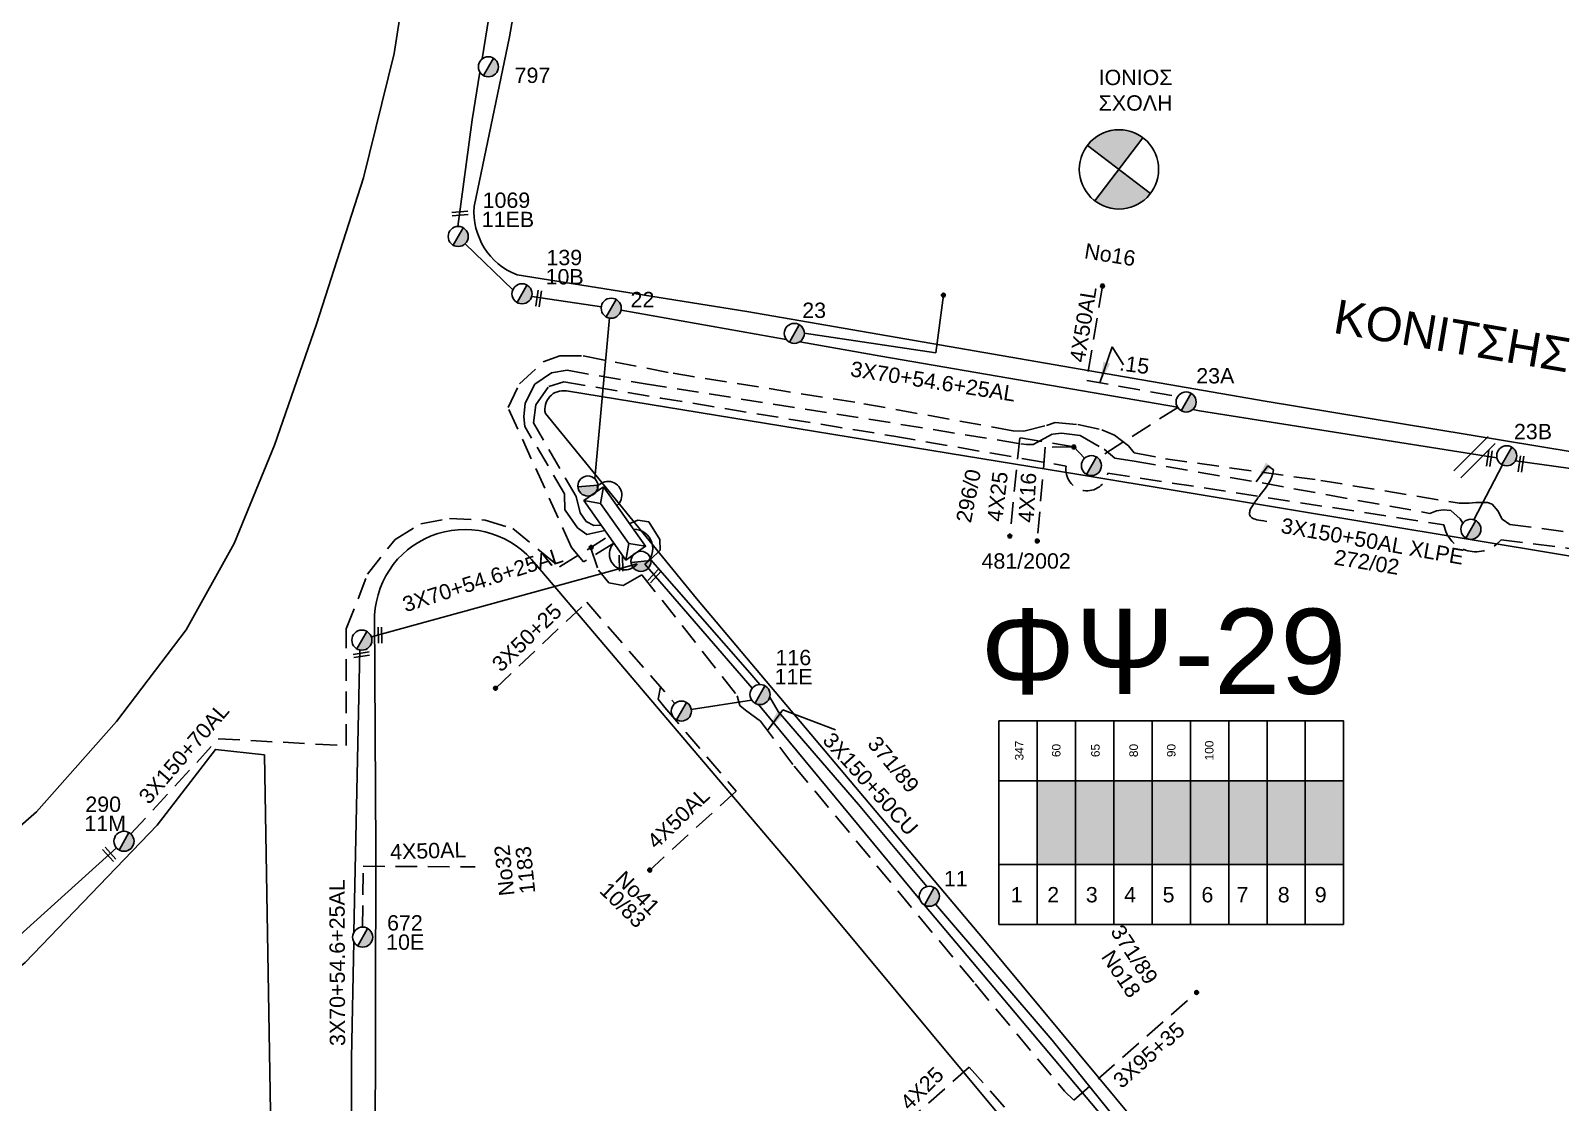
# Model space of a CAD drawing. Header units: millimetres. Extents: x 31 to 3826, y 22 to 1041.
# Drawn here: x 1641.4 to 1821.1, y 573.6 to 699.5 of the extents above; entities that cross this region are included whole.
import ezdxf
from ezdxf.enums import TextEntityAlignment as Align

# ---------------------------------------------------------------- set-up
doc = ezdxf.new("R2010")
doc.units = ezdxf.units.MM
doc.linetypes.add('DASHED', pattern=[19.05, 12.7, -6.35])
for name, color, linetype in [('Άγνωστα', 7, 'Continuous'), ('Ασφαλειοκιβώτια Χ.Τ 9 αναχωρήσεων', 7, 'Continuous'), ('Γυμνά εναέρια ΧΤ και ΦΟΠ (3Φ)   4x50+16AL', 7, 'Continuous'), ('Εναέρια παροχή ΧΤ 4x16', 7, 'SYN_LINE'), ('Επιγραφές - Σχήματα', 7, 'Continuous'), ('Καλώδια ΧΤ   3x150+50AL', 7, 'DASHED'), ('Καλώδια ΧΤ   3x150+50CU', 7, 'DASHED'), ('Καλώδια ΧΤ   3x150AL+50XLPE', 7, 'DASHED'), ('Μηχανική τομή', 7, 'Continuous'), ('Στύλος ΦΜ', 7, 'Continuous'), ('Στύλος ΦΜ @ 1', 7, 'Continuous'), ('Συνδέσεις', 7, 'Continuous'), ('Συνεστραμμένα ΧΤ   3x70+54.6+25 AL', 7, 'SYN_LINE'), ('Τομή', 7, 'Continuous'), ('Υποσταθμός εναέριος 2 στύλων', 7, 'Continuous'), ('Υποσταθμός πόλεως', 7, 'Continuous'), ('Υπόβαθρο ΔΕΗ', 7, 'Continuous'), ('Υπόγεια Καλώδια Δικτύου ΧΤ   .15', 7, 'DASHED'), ('Υπόγεια καλώδια Δικτύου ΧΤ και Παρ. ΧΤ - 3X150+70 AL', 7, 'DASHED'), ('Υπόγεια καλώδια Παροχών ΧΤ   4x25', 7, 'DASHED'), ('Υπόγεια καλώδια Παροχών ΧΤ   4x50AL', 7, 'DASHED')]:
    doc.layers.add(name, color=color, linetype=linetype)
doc.styles.get("Standard").update_dxf_attribs({"font": 'arial.ttf'})
doc.linetypes.add('SYN_LINE', pattern='A,0.5,-0.0001,["/\\/\\/\\/",Standard,S=0.1,R=0,X=0,Y=-0.05],-0.25', length=0.7501)
doc.dimstyles.new('ISO-25', dxfattribs={"dimtxt": 2.5, "dimasz": 2.5, "dimexe": 1.25, "dimexo": 0.625, "dimtad": 1, "dimtxsty": 'Standard', "dimcen": 2.5, "dimadec": 0, "dimazin": 0, "dimtfac": 1, "dimtmove": 0, "dimatfit": 3, "dimfxl": 1, "dimarcsym": 0})

# ---------------------------------------------------------------- blocks, each defined once
blk = doc.blocks.new('ΥΠΑΡΧΩΝ ΤΣΙΜΕΝΤΕΝΙΟΣ ΣΤΥΛΟΣ')
at = {"layer": 'Στύλος ΦΜ'}
blk.add_hatch(color=7, dxfattribs=at).paths.add_polyline_path([(-1.29, -2.28, 0.574793), (2.62, 0, 0.268822), (1.3, 2.27)])
at = {"layer": 'Στύλος ΦΜ', "color": 7}
blk.add_line((-1.29, -2.28), (1.3, 2.27), dxfattribs=at)
blk.add_circle((0, 0), 2.62, dxfattribs=at)
at = {"layer": 'Στύλος ΦΜ', "flags": 4}
for tag, p in [('ΑΡΙΘΜΟΣ', (-4.68, 8.05)), ('ΤΥΠΟΣ', (-4.91, 3.03))]:
    blk.add_attdef(tag, p, '', height=4, dxfattribs=at)
blk = doc.blocks.new('ΥΠΟΣΤΑΘΜΟΣ ΕΝΑΕΡΙΟΣ ΕΠΙ 2 ΣΤΥΛΩΝ')
at = {"layer": 'Υποσταθμός εναέριος 2 στύλων', "linetype": 'Continuous'}
for points in [[(-11.97, -2.11, 0.574793), (-8.45, -0.07, 0.268822), (-9.64, 1.98)], [(9.68, -2.15, 0.574793), (13.19, -0.1, 0.268822), (12.01, 1.95)]]:
    blk.add_hatch(color=256, dxfattribs=at).paths.add_polyline_path(points)
for p, q in [((-11.97, -2.11), (-9.64, 1.98)), ((9.68, -2.15), (12.01, 1.95))]:
    blk.add_line(p, q, dxfattribs=at)
for centre in [(-10.81, -0.07), (10.84, -0.1)]:
    blk.add_circle(centre, 2.36, dxfattribs=at)
at = {"layer": 'Υποσταθμός πόλεως', "linetype": 'Continuous', "ltscale": 40}
blk.add_lwpolyline([(-8.57, 2.82), (8.57, 2.82), (8.57, -2.82), (-8.57, -2.82)], close=True, dxfattribs=at)
for points in [[(-5.75, 0), (-8.57, 2.82)], [(-8.57, -2.82), (-5.75, 0)], [(-5.75, 0), (5.75, 0)], [(5.75, 0), (8.57, 2.82)], [(8.57, -2.82), (5.75, 0)]]:
    blk.add_lwpolyline(points, dxfattribs=at)
at = {"layer": 'Υποσταθμός εναέριος 2 στύλων', "ltscale": 40, "flags": 1}
for tag, p in [('ΜΕΤΑΣΧΗΜΑΤΙΣΜΟΣ', (14.09, 2.51)), ('ΙΣΧΥΣ', (14.07, -0.28)), ('ΑΡΙΘΜΟΣ', (14.19, -3))]:
    blk.add_attdef(tag, p, '', height=1.8, dxfattribs=at)
blk = doc.blocks.new('ΤΟΜΗ')
at = {"layer": 'Τομή', "ltscale": 40}
for p, q in [((-5.68, 0), (5.68, 0)), ((5.68, -2.33), (-5.68, -2.33))]:
    blk.add_line(p, q, dxfattribs=at)
blk = doc.blocks.new('_ΣΥΝΔΕΣΗ')
at = {"layer": 'Συνδέσεις', "linetype": 'SYN_LINE', "ltscale": 40}
blk.add_hatch(color=256, dxfattribs=at).paths.add_polyline_path([(0.5, -0.01, 1), (-0.5, -0.01, 1)])
at = {"layer": 'Συνδέσεις'}
blk.add_circle((0, -0.01), 0.5, dxfattribs=at)
blk = doc.blocks.new('ΑΣΦΑΛΕΙΟΚΙΒΩΤΙΟ ΥΠΟΣΤΑΘΜΟΥ 9 ΑΝΑΧΩΡΗΣΕΩΝ')
at = {"layer": 'Ασφαλειοκιβώτια Χ.Τ 9 αναχωρήσεων', "ltscale": 40}
for p, q in [((-23.8, 40.36), (24.02, 40.36)), ((-9.72, 40.36), (-9.72, -40.64)), ((9.94, 40.36), (9.94, -40.64)), ((-23.8, 31.36), (24.02, 31.36)), ((-23.8, 22.36), (24.02, 22.36)), ((-23.8, 13.36), (24.02, 13.36)), ((-23.8, 4.36), (24.02, 4.36)), ((-23.8, -4.64), (24.02, -4.64)), ((-23.8, -13.64), (24.02, -13.64)), ((-23.8, -22.64), (24.02, -22.64)), ((-23.8, -31.64), (24.02, -31.64))]:
    blk.add_line(p, q, dxfattribs=at)
at = {"layer": 'Ασφαλειοκιβώτια Χ.Τ 9 αναχωρήσεων'}
blk.add_lwpolyline([(-23.8, -40.64), (24.02, -40.64), (24.02, 40.36), (-23.8, 40.36)], close=True, dxfattribs=at)
for s, p in [('1', (-18.61, 37.57)), ('2', (-18.61, 29)), ('3', (-18.61, 19.93)), ('4', (-18.61, 10.91)), ('5', (-18.61, 1.89)), ('6', (-18.61, -7.24)), ('7', (-18.61, -15.48)), ('8', (-18.61, -25.17)), ('9', (-18.61, -33.86))]:
    blk.add_text(s, height=3.6, rotation=270, dxfattribs=at).set_placement(p)
at = {"layer": 'Ασφαλειοκιβώτια Χ.Τ 9 αναχωρήσεων', "ltscale": 40}
for tag, height, p in [('ΟΝΟΜΑ', 5, (-0.16, 44.31)), ('ΚΕΙΜΕΝΟ 1', 2, (17.06, 35.59)), ('ΚΕΙΜΕΝΟ 2', 2, (17.06, 26.88)), ('ΚΕΙΜΕΝΟ 3', 2, (17.06, 17.69)), ('ΚΕΙΜΕΝΟ 4', 2, (17.06, 8.71)), ('ΚΕΙΜΕΝΟ 5', 2, (17.06, -0.13)), ('ΚΕΙΜΕΝΟ 6', 2, (17.06, -9.05)), ('ΚΕΙΜΕΝΟ 7', 2, (17.06, -18.13)), ('ΚΕΙΜΕΝΟ 8', 2, (17.06, -26.85)), ('ΚΕΙΜΕΝΟ 9', 2, (17.06, -35.99)), ('ΣΧ', 2, (-0.1, -42.64))]:
    blk.add_attdef(tag, text='', height=height, dxfattribs=at).set_placement(p, align=Align.MIDDLE_CENTER)
blk = doc.blocks.new('ΜΗΧΑΝΙΚΗ ΤΟΜΗ')
at = {"layer": 'Μηχανική τομή', "ltscale": 40}
for p, q in [((-1.89, 0.78), (1.89, 0.78)), ((1.89, 0), (-1.89, 0))]:
    blk.add_line(p, q, dxfattribs=at)

msp = doc.modelspace()

# ---------------------------------------------------------------- hatches: boundary and pattern name
at = {"layer": 'Ασφαλειοκιβώτια Χ.Τ 9 αναχωρήσεων'}
for color, points in [(2, [(1759.67, 601.54), (1764.17, 601.54), (1764.17, 611.37), (1759.67, 611.37)]), (1, [(1764.17, 601.54), (1768.67, 601.54), (1768.67, 611.37), (1764.17, 611.37)]), (85, [(1768.67, 601.54), (1773.17, 601.54), (1773.17, 611.37), (1768.67, 611.37)]), (5, [(1773.17, 601.54), (1777.67, 601.54), (1777.67, 611.37), (1773.17, 611.37)]), (30, [(1777.67, 601.54), (1782.17, 601.54), (1782.17, 611.37), (1777.67, 611.37)]), (133, [(1782.17, 601.54), (1786.67, 601.54), (1786.67, 611.37), (1782.17, 611.37)]), (62, [(1786.67, 601.54), (1791.17, 601.54), (1791.17, 611.37), (1786.67, 611.37)]), (27, [(1791.17, 601.54), (1795.67, 601.54), (1795.67, 611.37), (1791.17, 611.37)])]:
    msp.add_hatch(color=color, dxfattribs=at).paths.add_polyline_path(points)
at = {"layer": 'Επιγραφές - Σχήματα', "ltscale": 40}
h = msp.add_hatch(color=1, dxfattribs=at)
h.paths.add_polyline_path([(1765.57, 686), (1769.28, 683.18), (1772.1, 686.89, 0.414214)])
h.paths.add_polyline_path([(1769.28, 683.18), (1766.46, 679.47, 0.414214), (1772.99, 680.36)])

# ---------------------------------------------------------------- linework, layer by layer
at = {"layer": 'Άγνωστα', "color": 85}
msp.add_lwpolyline([(1732.31, 663.96), (1747.76, 661.65), (1748.65, 668.4)], dxfattribs=at)
at = {"layer": 'Άγνωστα', "color": 2, "linetype": 'DASHED', "ltscale": 0.2}
msp.add_lwpolyline([(1696.02, 622.23), (1706.75, 632.36), (1717.1, 620.45)], dxfattribs=at)
at = {"layer": 'Άγνωστα', "color": 2, "linetype": 'SYN_LINE', "ltscale": 10}
msp.add_lwpolyline([(1719.03, 619.74), (1726.12, 620.85)], dxfattribs=at)
at = {"layer": 'Άγνωστα', "color": 5, "linetype": 'DASHED', "ltscale": 0.2}
msp.add_lwpolyline([(1762.89, 574.92), (1763.96, 573.85), (1778.4, 586.5)], dxfattribs=at)
at = {"layer": 'Γυμνά εναέρια ΧΤ και ΦΟΠ (3Φ)   4x50+16AL', "color": 5}
msp.add_lwpolyline([(1630.41, 584.48), (1651.52, 603.48)], dxfattribs=at)
at = {"layer": 'Εναέρια παροχή ΧΤ 4x16', "color": 7, "linetype": 'DASHED', "ltscale": 0.2}
msp.add_lwpolyline([(1763.97, 650.58), (1760.62, 650.56), (1759.67, 639.46)], dxfattribs=at)
at = {"layer": 'Επιγραφές - Σχήματα', "color": 1, "ltscale": 40}
for points in [[(1772.1, 686.89), (1766.46, 679.47)], [(1765.57, 686), (1772.99, 680.36)]]:
    msp.add_lwpolyline(points, dxfattribs=at)
at = {"layer": 'Επιγραφές - Σχήματα'}
msp.add_lwpolyline([(1787.43, 647.88), (1787.34, 647.46), (1787.23, 647.08), (1787.1, 646.76), (1786.96, 646.47), (1786.8, 646.21), (1786.65, 645.97), (1786.49, 645.76), (1786.33, 645.55), (1786.17, 645.35), (1786.02, 645.15), (1785.87, 644.96), (1785.73, 644.77), (1785.6, 644.59), (1785.47, 644.41), (1785.35, 644.24), (1785.24, 644.09), (1785.14, 643.94), (1785.04, 643.8), (1784.95, 643.67), (1784.88, 643.54), (1784.81, 643.42), (1784.75, 643.31), (1784.7, 643.19), (1784.66, 643.08), (1784.64, 642.97), (1784.62, 642.86), (1784.62, 642.75), (1784.63, 642.65), (1784.66, 642.55), (1784.71, 642.45), (1784.78, 642.37), (1784.86, 642.29), (1784.97, 642.22), (1785.11, 642.15), (1785.27, 642.09), (1785.47, 642.04), (1785.7, 641.99), (1785.97, 641.94), (1786.28, 641.89), (1786.64, 641.84)], dxfattribs=at)
at = {"layer": 'Επιγραφές - Σχήματα', "color": 1, "ltscale": 40}
msp.add_circle((1769.28, 683.18), 4.66, dxfattribs=at)
at = {"layer": 'Καλώδια ΧΤ   3x150+50AL', "color": 27, "ltscale": 0.2}
msp.add_lwpolyline([(1709.94, 639.3), (1706.39, 637.08), (1704.96, 638.79), (1697.51, 655.23), (1698.86, 658), (1701.62, 660.56), (1703.58, 661.27), (1706.34, 661.27), (1716.91, 659.23), (1739.32, 655.66), (1756.83, 652.49), (1758.12, 652.44), (1760.75, 653.11), (1761.78, 653.47), (1764.45, 653.2), (1767.25, 652.6), (1768.75, 651.97), (1770.4, 650.7), (1771.07, 649.9), (1774.73, 649.19), (1792.98, 646.65), (1809.24, 643.97), (1810.4, 643.97), (1811.2, 644.06), (1812.59, 644.06), (1813.12, 643.88), (1813.79, 643.08), (1814.28, 642.1), (1815.18, 641.49), (1826.12, 640.04)], dxfattribs=at)
at = {"layer": 'Καλώδια ΧΤ   3x150+50CU', "color": 5, "ltscale": 0.2}
msp.add_lwpolyline([(1707.2, 638.8), (1708.12, 636.11), (1709.36, 634.63), (1711.05, 634.29), (1713.24, 635.58), (1724.43, 621.37), (1724.74, 620.23), (1725.4, 619.68), (1727.16, 618.37), (1731.11, 613.11), (1752.38, 587.51), (1762.89, 574.92)], dxfattribs=at)
at = {"layer": 'Καλώδια ΧΤ   3x150AL+50XLPE', "color": 133, "ltscale": 0.2}
msp.add_lwpolyline([(1708.89, 640.78), (1706.77, 640.28), (1705.67, 641.08), (1704.2, 643.17), (1704.14, 645.07), (1699.47, 652.98), (1699.37, 654.11), (1699.53, 655.72), (1700.67, 657.95), (1702.63, 659.28), (1704.47, 659.58), (1713.6, 657.98), (1736.15, 654.45), (1757.74, 650.95), (1758.41, 650.85), (1759.21, 650.85), (1761.47, 652.08), (1762.54, 652.21), (1764.74, 651.91), (1767.54, 650.31), (1768.81, 649.28), (1771.07, 648.92), (1786.09, 646.35), (1805.78, 642.78), (1806.58, 643.08), (1807.35, 643.18), (1808.25, 643.11), (1809.35, 642.12), (1809.68, 641.62)], dxfattribs=at)
at = {"layer": 'Καλώδια ΧΤ   3x150AL+50XLPE', "color": 30, "ltscale": 0.2}
msp.add_lwpolyline([(1708.46, 641.4), (1707.6, 641.34), (1706.67, 641.84), (1706, 642.84), (1705.5, 644.77), (1700.48, 653.43), (1700.77, 655.53), (1702.29, 657.68), (1704.08, 658.23), (1715.44, 656.32), (1742.85, 651.84), (1763.08, 648.33, 0.997708), (1767.99, 647.5), (1807.45, 641.44, 0.645965), (1814.17, 639.69), (1822.38, 638.63), (1823.33, 639.32), (1824.11, 639.4), (1824.88, 639.15), (1825.38, 638.69), (1825.6, 637.9)], format="xyb", dxfattribs=at)
at = {"layer": 'Συνεστραμμένα ΧΤ   3x70+54.6+25 AL', "color": 85, "ltscale": 20}
for p, q in [((1700.4, 732.28), (1694.46, 696.15)), ((1709.42, 665.73), (1707.7, 646.86)), ((1710.79, 666.65), (1730.2, 663.21)), ((1741.31, 661.23), (1776.15, 655.27)), ((1778.75, 654.83), (1813.68, 649.3))]:
    msp.add_line(p, q, dxfattribs=at)
at = {"layer": 'Συνεστραμμένα ΧΤ   3x70+54.6+25 AL', "color": 85, "ltscale": 8}
for p, q in [((1694.2, 694.6), (1693.28, 688.99)), ((1777.94, 654.97), (1778.75, 654.83))]:
    msp.add_line(p, q, dxfattribs=at)
at = {"layer": 'Συνεστραμμένα ΧΤ   3x70+54.6+25 AL', "color": 85, "ltscale": 15}
msp.add_line((1693.28, 688.99), (1691.6, 676.48), dxfattribs=at)
at = {"layer": 'Συνεστραμμένα ΧΤ   3x70+54.6+25 AL', "color": 85, "ltscale": 10}
for p, q in [((1692.47, 674.45), (1698.07, 669.04)), ((1700.29, 668.26), (1708.47, 667.04)), ((1731.77, 662.93), (1741.31, 661.23))]:
    msp.add_line(p, q, dxfattribs=at)
at = {"layer": 'Συνεστραμμένα ΧΤ   3x70+54.6+25 AL', "color": 133, "ltscale": 20}
msp.add_line((1815.86, 648.97), (1852.34, 643.86), dxfattribs=at)
at = {"layer": 'Συνεστραμμένα ΧΤ   3x70+54.6+25 AL', "color": 133, "ltscale": 8}
msp.add_line((1810.98, 642.03), (1814.34, 648.47), dxfattribs=at)
at = {"layer": 'Συνεστραμμένα ΧΤ   3x70+54.6+25 AL', "color": 2, "ltscale": 8}
for p, q in [((1711.8, 641.58), (1712.74, 641.97)), ((1712.74, 641.97), (1714.03, 641.77)), ((1714.03, 641.77), (1715.36, 639.71)), ((1715.39, 638.44), (1714.23, 637.37)), ((1715.36, 639.71), (1715.39, 638.44)), ((1725.93, 624.07), (1727.1, 622.68)), ((1728.25, 621.21), (1729.26, 619.53))]:
    msp.add_line(p, q, dxfattribs=at)
at = {"layer": 'Συνεστραμμένα ΧΤ   3x70+54.6+25 AL', "color": 1, "ltscale": 20}
for p, q in [((1712.69, 636.85), (1681.45, 628.29)), ((1680.08, 626.74), (1679.4, 593.58)), ((1679.38, 592.47), (1679.1, 578.84)), ((1679.1, 578.84), (1679.17, 548.45))]:
    msp.add_line(p, q, dxfattribs=at)
at = {"layer": 'Συνεστραμμένα ΧΤ   3x70+54.6+25 AL', "color": 62, "ltscale": 20}
for p, q in [((1726.2, 622.25), (1713.58, 636.81)), ((1745.88, 597.43), (1726.93, 620.34)), ((1769.2, 569.75), (1746.44, 596.77))]:
    msp.add_line(p, q, dxfattribs=at)
at = {"layer": 'Συνεστραμμένα ΧΤ   3x70+54.6+25 AL', "color": 2, "ltscale": 20}
for p, q in [((1714.23, 637.37), (1725.93, 624.07)), ((1747.72, 596.88), (1761.43, 580.92))]:
    msp.add_line(p, q, dxfattribs=at)
at = {"layer": 'Συνεστραμμένα ΧΤ   3x70+54.6+25 AL', "color": 2, "ltscale": 15}
for p, q in [((1729.26, 619.53), (1738.69, 608.57)), ((1738.69, 608.57), (1746.69, 598.94)), ((1761.43, 580.92), (1769.76, 570.59))]:
    msp.add_line(p, q, dxfattribs=at)
at = {"layer": 'Συνεστραμμένα ΧΤ   3x70+54.6+25 AL', "color": 1, "linetype": 'DASHED', "ltscale": 0.2}
msp.add_lwpolyline([(1680.43, 594.18), (1680.48, 601.34), (1693.63, 601.27)], dxfattribs=at)
at = {"layer": 'Συνεστραμμένα ΧΤ   3x70+54.6+25 AL', "color": 85, "ltscale": 20}
msp.add_arc((1709.27, 644.92), 1.61, 309.4685, 145.2209, dxfattribs=at)
at = {"layer": 'Συνεστραμμένα ΧΤ   3x70+54.6+25 AL', "color": 62, "ltscale": 20}
msp.add_arc((1712.23, 638.65), 2.28, 306.4187, 89.7687, dxfattribs=at)
at = {"layer": 'Συνεστραμμένα ΧΤ   3x70+54.6+25 AL', "color": 1, "ltscale": 20}
msp.add_arc((1711.25, 638), 1.84, 135.2667, 321.3365, dxfattribs=at)
at = {"layer": 'Υπόβαθρο ΔΕΗ'}
for points in [[(1704.6, 767.15), (1733.15, 762.44), (1778.95, 755.08), (1830.5, 746.6), (1863.47, 740.78, -0.469683), (1867.39, 733.89), (1858.46, 680.53), (1853.43, 651.14, -0.403671), (1846.5, 646.04), (1786.47, 655.97), (1725.55, 666.49), (1698.57, 670.79, -0.331243), (1693.53, 678.83), (1697.67, 698.74), (1700.42, 714.39), (1703.41, 738.79), (1704.14, 752.21), (1704.6, 767.15)], [(1806.19, 536.68), (1832.37, 545.15, 0.281438), (1837.06, 552.15), (1849.76, 627.85, 0.462534), (1844.5, 634.09), (1764.81, 647.31), (1704.36, 657.16, 0.534312), (1701.89, 654.51), (1719.65, 632.79), (1753.43, 592.68), (1780.19, 560.52), (1799.26, 538.03, 0.351419), (1806.19, 536.68, 9.67386)], [(1681.9, 565.68), (1681.98, 603.36), (1681.84, 630.81, -0.700321), (1700.8, 636.72), (1731.07, 601.11), (1771.41, 552.66, -0.370317)]]:
    msp.add_lwpolyline(points, format="xyb", dxfattribs=at)
for points in [[(1570.27, 564.71), (1583.48, 569.3), (1596.3, 573.97), (1610.15, 581.96), (1629.04, 596.29), (1642.11, 607.72), (1651.5, 618.35), (1659.68, 629.11), (1665.33, 639.26), (1670.09, 650.81), (1675, 664.99), (1680.51, 682.17), (1684.12, 696.78), (1686.98, 715.23)], [(1670.35, 528.25), (1668.88, 614.42), (1663.13, 615.05), (1656.29, 606.16), (1640.78, 590.05), (1629.88, 580.96), (1612.78, 568.44), (1618.8, 528.25), (1635.68, 411.94), (1646.94, 417.45), (1672.21, 429.69), (1670.95, 493.55), (1670.35, 528.25)]]:
    msp.add_lwpolyline(points, dxfattribs=at)
at = {"layer": 'Υπόγεια Καλώδια Δικτύου ΧΤ   .15', "color": 85, "ltscale": 0.2}
for points in [[(1765.49, 658.38), (1776.18, 656.5)], [(1776.18, 655.23), (1766.81, 649.28)]]:
    msp.add_lwpolyline(points, dxfattribs=at)
at = {"layer": 'Υπόγεια καλώδια Δικτύου ΧΤ και Παρ. ΧΤ - 3X150+70 AL', "color": 5, "ltscale": 0.2}
msp.add_lwpolyline([(1653.19, 605.13), (1663.47, 616.3), (1678.51, 615.5), (1678.51, 629.21), (1681, 635.63), (1684.23, 639.73), (1687.26, 641.56), (1690.63, 642.19), (1694.82, 642), (1698.06, 641), (1703.56, 636.5), (1709.36, 640.12)], dxfattribs=at)
at = {"layer": 'Υπόγεια καλώδια Παροχών ΧΤ   4x25', "color": 7, "ltscale": 0.2}
msp.add_lwpolyline([(1765.23, 649.25), (1763.97, 650.58), (1757.62, 651.67), (1756.45, 640.12)], dxfattribs=at)
at = {"layer": 'Υπόγεια καλώδια Παροχών ΧΤ   4x25', "color": 2, "ltscale": 0.2}
msp.add_lwpolyline([(1755.85, 573.05), (1751.68, 577.72), (1742.97, 570.05)], dxfattribs=at)
at = {"layer": 'Υπόγεια καλώδια Παροχών ΧΤ   4x50AL', "color": 85, "ltscale": 0.2}
msp.add_lwpolyline([(1767.33, 669.48), (1765.49, 658.38)], dxfattribs=at)
at = {"layer": 'Υπόγεια καλώδια Παροχών ΧΤ   4x50AL', "color": 2, "ltscale": 0.2}
msp.add_lwpolyline([(1715.42, 622.37), (1715.13, 620.96), (1715.91, 619.98), (1724.29, 610.16), (1714.07, 600.81)], dxfattribs=at)

# ---------------------------------------------------------------- block references
at = {"layer": 'Ασφαλειοκιβώτια Χ.Τ 9 αναχωρήσεων'}
ref = msp.add_blockref('ΑΣΦΑΛΕΙΟΚΙΒΩΤΙΟ ΥΠΟΣΤΑΘΜΟΥ 9 ΑΝΑΧΩΡΗΣΕΩΝ', (1775.35, 606.4), dxfattribs=dict(at, xscale=0.5, yscale=0.5, zscale=0.5, rotation=90))
ref.add_attrib('ΚΕΙΜΕΝΟ 2', '60', dxfattribs={"ltscale": 40, "height": 1, "rotation": 90}).set_placement((1761.91, 614.93), align=Align.MIDDLE_CENTER)
ref.add_attrib('ΚΕΙΜΕΝΟ 1', '347', dxfattribs={"ltscale": 40, "height": 1, "rotation": 90}).set_placement((1757.56, 614.93), align=Align.MIDDLE_CENTER)
ref.add_attrib('ΚΕΙΜΕΝΟ 3', '65', dxfattribs={"ltscale": 40, "height": 1, "rotation": 90}).set_placement((1766.51, 614.93), align=Align.MIDDLE_CENTER)
ref.add_attrib('ΚΕΙΜΕΝΟ 4', '80', dxfattribs={"ltscale": 40, "height": 1, "rotation": 90}).set_placement((1771, 614.93), align=Align.MIDDLE_CENTER)
ref.add_attrib('ΚΕΙΜΕΝΟ 5', '90', dxfattribs={"ltscale": 40, "height": 1, "rotation": 90}).set_placement((1775.42, 614.93), align=Align.MIDDLE_CENTER)
ref.add_attrib('ΚΕΙΜΕΝΟ 6', '100', dxfattribs={"ltscale": 40, "height": 1, "rotation": 90}).set_placement((1779.88, 614.93), align=Align.MIDDLE_CENTER)
at = {"layer": 'Μηχανική τομή'}
for p, xscale, yscale, zscale, rotation in [((1691.87, 677.8), 0.5000000000000528, 0.5000000000000528, 0.5000000000000528, 5.076168818089109), ((1701.3, 667.99), 0.5000000000000228, 0.5000000000000228, 0.5000000000000228, 81.36586773297569), ((1812.98, 649.21), 0.5000000000000228, 0.5000000000000228, 0.5000000000000228, 81.36586773297569), ((1816.69, 648.55), 0.5000000000000228, 0.5000000000000228, 0.5000000000000228, 81.36586773297569), ((1710.59, 636.94), 0.5000000000001118, 0.5000000000001118, 0.5000000000001118, 270.9333419989323), ((1714.58, 635.58), 0.5000000000001315, 0.5000000000001315, 0.5000000000001315, 227.409722584314), ((1682.27, 628.47), 0.5000000000001118, 0.5000000000001118, 0.5000000000001118, 270.9333419989323), ((1680.25, 626.37), 0.5000000000001821, 0.5000000000001821, 0.5000000000001821, 188.8426383330565), ((1650.8, 602.87), 0.5000000000000773, 0.5000000000000773, 0.5000000000000773, 131.8865733870961)]:
    msp.add_blockref('ΜΗΧΑΝΙΚΗ ΤΟΜΗ', p, dxfattribs=dict(at, xscale=xscale, yscale=yscale, zscale=zscale, rotation=rotation))
at = {"layer": 'Στύλος ΦΜ @ 1', "ltscale": 40}
ref = msp.add_blockref('ΥΠΑΡΧΩΝ ΤΣΙΜΕΝΤΕΝΙΟΣ ΣΤΥΛΟΣ', (1695.2, 695.23), dxfattribs=dict(at, xscale=0.4499999999998181, yscale=0.4499999999998181, zscale=0.4499999999998181))
ref.add_attrib('ΤΥΠΟΣ', '797', (1698.28, 693.33), dxfattribs={"layer": 'Στύλος ΦΜ', "height": 1.8, "flags": 4})
ref = msp.add_blockref('ΥΠΑΡΧΩΝ ΤΣΙΜΕΝΤΕΝΙΟΣ ΣΤΥΛΟΣ', (1691.65, 675.3), dxfattribs=dict(at, xscale=0.4499999999998181, yscale=0.4499999999998181, zscale=0.4499999999998181))
ref.add_attrib('ΤΥΠΟΣ', '11EB', (1694.42, 676.4), dxfattribs={"layer": 'Στύλος ΦΜ', "height": 1.8, "flags": 4})
ref.add_attrib('ΑΡΙΘΜΟΣ', '1069', (1694.52, 678.66), dxfattribs={"layer": 'Στύλος ΦΜ', "height": 1.8, "flags": 4})
ref = msp.add_blockref('ΥΠΑΡΧΩΝ ΤΣΙΜΕΝΤΕΝΙΟΣ ΣΤΥΛΟΣ', (1699.15, 668.57), dxfattribs=dict(at, xscale=0.4499999999998181, yscale=0.4499999999998181, zscale=0.4499999999998181))
ref.add_attrib('ΤΥΠΟΣ', '10B', (1701.92, 669.67), dxfattribs={"layer": 'Στύλος ΦΜ', "height": 1.8, "flags": 4})
ref.add_attrib('ΑΡΙΘΜΟΣ', '139', (1702.02, 671.93), dxfattribs={"layer": 'Στύλος ΦΜ', "height": 1.8, "flags": 4})
ref = msp.add_blockref('ΥΠΑΡΧΩΝ ΤΣΙΜΕΝΤΕΝΙΟΣ ΣΤΥΛΟΣ', (1709.63, 666.88), dxfattribs=dict(at, xscale=0.4499999999998181, yscale=0.4499999999998181, zscale=0.4499999999998181))
ref.add_attrib('ΤΥΠΟΣ', '22', (1711.9, 666.99), dxfattribs={"layer": 'Στύλος ΦΜ', "height": 1.8, "flags": 4})
ref = msp.add_blockref('ΥΠΑΡΧΩΝ ΤΣΙΜΕΝΤΕΝΙΟΣ ΣΤΥΛΟΣ', (1731.14, 663.92), dxfattribs=dict(at, xscale=0.4499999999998181, yscale=0.4499999999998181, zscale=0.4499999999998181))
ref.add_attrib('ΤΥΠΟΣ', '23', (1732.07, 665.73), dxfattribs={"layer": 'Στύλος ΦΜ', "height": 1.8, "flags": 4})
ref = msp.add_blockref('ΥΠΑΡΧΩΝ ΤΣΙΜΕΝΤΕΝΙΟΣ ΣΤΥΛΟΣ', (1777.17, 655.86), dxfattribs=dict(at, xscale=0.4499999999998181, yscale=0.4499999999998181, zscale=0.4499999999998181))
ref.add_attrib('ΤΥΠΟΣ', '23A', (1778.36, 658.04), dxfattribs={"layer": 'Στύλος ΦΜ', "height": 1.8, "flags": 4})
ref = msp.add_blockref('ΥΠΑΡΧΩΝ ΤΣΙΜΕΝΤΕΝΙΟΣ ΣΤΥΛΟΣ', (1814.83, 649.54), dxfattribs=dict(at, xscale=0.4499999999998181, yscale=0.4499999999998181, zscale=0.4499999999998181))
ref.add_attrib('ΤΥΠΟΣ', '23B', (1815.68, 651.49), dxfattribs={"layer": 'Στύλος ΦΜ', "height": 1.8, "flags": 4})
at = {"layer": 'Στύλος ΦΜ @ 1', "ltscale": 40, "xscale": 0.4499999999998181, "yscale": 0.4499999999998181, "zscale": 0.4499999999998181}
for p in [(1766.04, 648.39), (1810.62, 640.91), (1680.34, 627.89), (1717.87, 619.56)]:
    msp.add_blockref('ΥΠΑΡΧΩΝ ΤΣΙΜΕΝΤΕΝΙΟΣ ΣΤΥΛΟΣ', p, dxfattribs=at)
at = {"layer": 'Στύλος ΦΜ @ 1', "ltscale": 40}
ref = msp.add_blockref('ΥΠΑΡΧΩΝ ΤΣΙΜΕΝΤΕΝΙΟΣ ΣΤΥΛΟΣ', (1727.11, 621.5), dxfattribs=dict(at, xscale=0.4499999999998181, yscale=0.4499999999998181, zscale=0.4499999999998181))
ref.add_attrib('ΤΥΠΟΣ', '11E', (1728.82, 622.69), dxfattribs={"layer": 'Στύλος ΦΜ', "height": 1.8, "flags": 4})
ref.add_attrib('ΑΡΙΘΜΟΣ', '116', (1728.93, 624.95), dxfattribs={"layer": 'Στύλος ΦΜ', "height": 1.8, "flags": 4})
ref = msp.add_blockref('ΥΠΑΡΧΩΝ ΤΣΙΜΕΝΤΕΝΙΟΣ ΣΤΥΛΟΣ', (1652.39, 604.27), dxfattribs=dict(at, xscale=0.4499999999998181, yscale=0.4499999999998181, zscale=0.4499999999998181))
ref.add_attrib('ΤΥΠΟΣ', '11M', (1647.74, 605.46), dxfattribs={"layer": 'Στύλος ΦΜ', "height": 1.8, "flags": 4})
ref.add_attrib('ΑΡΙΘΜΟΣ', '290', (1647.85, 607.72), dxfattribs={"layer": 'Στύλος ΦΜ', "height": 1.8, "flags": 4})
ref = msp.add_blockref('ΥΠΑΡΧΩΝ ΤΣΙΜΕΝΤΕΝΙΟΣ ΣΤΥΛΟΣ', (1747, 597.81), dxfattribs=dict(at, xscale=0.4499999999998181, yscale=0.4499999999998181, zscale=0.4499999999998181))
ref.add_attrib('ΤΥΠΟΣ', '11', (1748.71, 598.99), dxfattribs={"layer": 'Στύλος ΦΜ', "height": 1.8, "flags": 4})
ref = msp.add_blockref('ΥΠΑΡΧΩΝ ΤΣΙΜΕΝΤΕΝΙΟΣ ΣΤΥΛΟΣ', (1680.43, 593.01), dxfattribs=dict(at, xscale=0.4499999999998181, yscale=0.4499999999998181, zscale=0.4499999999998181))
ref.add_attrib('ΤΥΠΟΣ', '10E', (1683.19, 591.53), dxfattribs={"layer": 'Στύλος ΦΜ', "height": 1.8, "flags": 4})
ref.add_attrib('ΑΡΙΘΜΟΣ', '672', (1683.3, 593.79), dxfattribs={"layer": 'Στύλος ΦΜ', "height": 1.8, "flags": 4})
at = {"layer": 'Συνδέσεις', "xscale": 0.4499999999998181, "yscale": 0.4499999999998181, "zscale": 0.4499999999998181}
for p in [(1748.65, 668.41), (1767.34, 669.49), (1763.98, 650.58), (1756.45, 640.12), (1707.27, 638.79), (1759.68, 639.54), (1696.03, 622.24), (1714.15, 600.89), (1778.4, 586.52)]:
    msp.add_blockref('_ΣΥΝΔΕΣΗ', p, dxfattribs=at)
at = {"layer": 'Τομή', "xscale": 0.4999999999999048, "yscale": 0.4999999999999048, "zscale": 0.4999999999999048, "rotation": 45.18359723914993}
msp.add_blockref('ΤΟΜΗ', (1810.63, 649.78), dxfattribs=at)
at = {"layer": 'Υποσταθμός εναέριος 2 στύλων', "xscale": 0.5000000000000657, "yscale": 0.5000000000000657, "zscale": 0.5000000000000657, "rotation": 305.2445053427354}
msp.add_blockref('ΥΠΟΣΤΑΘΜΟΣ ΕΝΑΕΡΙΟΣ ΕΠΙ 2 ΣΤΥΛΩΝ', (1710.04, 641.6), dxfattribs=at)

# ---------------------------------------------------------------- texts
at = {"layer": 'Άγνωστα', "char_height": 1.8, "width": 168.3718, "attachment_point": 1}
for s, insert, rotation in [('3X50+25', (1695.43, 625.34), 43.9331), ('3X95+35', (1768.39, 576.49), 41.5177)]:
    msp.add_mtext(s, dxfattribs=dict(at, insert=insert, rotation=rotation))
at = {"layer": 'Εναέρια παροχή ΧΤ 4x16', "color": 7, "insert": (1757.44, 641.75), "char_height": 1.8, "width": 168.3718, "attachment_point": 1, "rotation": 86.6302}
msp.add_mtext('4X16', dxfattribs=at)
at = {"layer": 'Επιγραφές - Σχήματα', "color": 1, "insert": (1766.89, 694.88), "char_height": 1.8, "width": 30.0034, "attachment_point": 1}
msp.add_mtext('ΙΟΝΙΟΣ\\PΣΧΟΛΗ', dxfattribs=at)
at = {"layer": 'Επιγραφές - Σχήματα', "attachment_point": 1}
for s, insert, char_height, width, rotation in [('No16', (1765.41, 674.53), 1.8, 17.1183, 350.805), ('ΚΟΝΙΤΣΗΣ', (1794.97, 667.95), 4, 157.7424, 350.3948), ('296/0', (1750.11, 641.92), 1.8, 17.1183, 78.9483), ('272/02', (1794.74, 638.56), 1.8, 17.1183, 350.805), ('371/89', (1741.01, 616.82), 1.8, 17.1183, 310.0402), ('No32', (1696.48, 597.76), 1.8, 17.1183, 95.8948), ('1183', (1698.93, 598.01), 1.8, 17.1183, 95.8948), ('No41', (1711.23, 600.96), 1.8, 17.1183, 315.4774), ('10/83', (1709.4, 599.64), 1.8, 17.1183, 315.4774), ('371/89', (1769.7, 594.67), 1.8, 17.1183, 303.7882), ('No18', (1768.62, 591.7), 1.8, 17.1183, 303.7882)]:
    msp.add_mtext(s, dxfattribs=dict(at, insert=insert, char_height=char_height, width=width, rotation=rotation))
for s, insert, char_height, width in [('481/2002', (1753.13, 638.09), 1.8, 17.1183), ('ΦΨ-29', (1752.99, 631.58), 10, 103.4348)]:
    msp.add_mtext(s, dxfattribs=dict(at, insert=insert, char_height=char_height, width=width))
at = {"layer": 'Καλώδια ΧΤ   3x150+50CU', "color": 7, "insert": (1735.69, 617.25), "char_height": 1.8, "width": 168.3718, "attachment_point": 1, "rotation": 311.9697}
msp.add_mtext('3X150+50CU', dxfattribs=at)
at = {"layer": 'Καλώδια ΧΤ   3x150AL+50XLPE', "color": 7, "insert": (1788.51, 642.28), "char_height": 1.8, "width": 168.3718, "attachment_point": 1, "rotation": 350.0248}
msp.add_mtext('3X150+50AL XLPE', dxfattribs=at)
at = {"layer": 'Συνεστραμμένα ΧΤ   3x70+54.6+25 AL', "color": 7}
for rotation, p in [(351.1793, (1737.64, 658.9)), (17.7176, (1685.47, 631.15)), (90.1849, (1678.37, 580.23))]:
    msp.add_text('3X70+54.6+25AL', height=1.8, rotation=rotation, dxfattribs=at).set_placement(p)
at = {"layer": 'Υπόγεια Καλώδια Δικτύου ΧΤ   .15', "color": 7, "insert": (1769.48, 661.36), "char_height": 1.8, "width": 168.3718, "attachment_point": 1, "rotation": 352.6004}
msp.add_mtext('.15', dxfattribs=at)
at = {"layer": 'Υπόγεια καλώδια Δικτύου ΧΤ και Παρ. ΧΤ - 3X150+70 AL', "color": 7, "insert": (1653.96, 609.67), "char_height": 1.8, "width": 168.3718, "attachment_point": 1, "rotation": 49.0573}
msp.add_mtext('3X150+70AL', dxfattribs=at)
at = {"layer": 'Υπόγεια καλώδια Παροχών ΧΤ   4x25', "color": 7, "char_height": 1.8, "width": 168.3718, "attachment_point": 1}
for insert, rotation in [((1753.77, 641.95), 83.2836), ((1743.4, 573.84), 44.4113)]:
    msp.add_mtext('4X25', dxfattribs=dict(at, insert=insert, rotation=rotation))
at = {"layer": 'Υπόγεια καλώδια Παροχών ΧΤ   4x50AL', "color": 7, "char_height": 1.8, "width": 168.3718, "attachment_point": 1}
for insert, rotation in [((1763.47, 660.71), 80.8247), ((1713.66, 604.54), 43.9331), ((1683.63, 603.93), 1.6879)]:
    msp.add_mtext('4X50AL', dxfattribs=dict(at, insert=insert, rotation=rotation))

# ---------------------------------------------------------------- leaders
at = {"layer": 'Επιγραφές - Σχήματα'}
for points in [[(1767.05, 658.1), (1768.47, 662.32), (1769.8, 660.24)], [(1785.4, 646.47), (1786.77, 648.37), (1787.43, 647.88)], [(1727.98, 617.28), (1729.78, 619.7), (1735.99, 617.35)]]:
    msp.add_leader(points, dimstyle='ISO-25', override={"dimgap": 0.625, "dimtad": 0}, dxfattribs=at)

doc.saveas('drawing.dxf')
